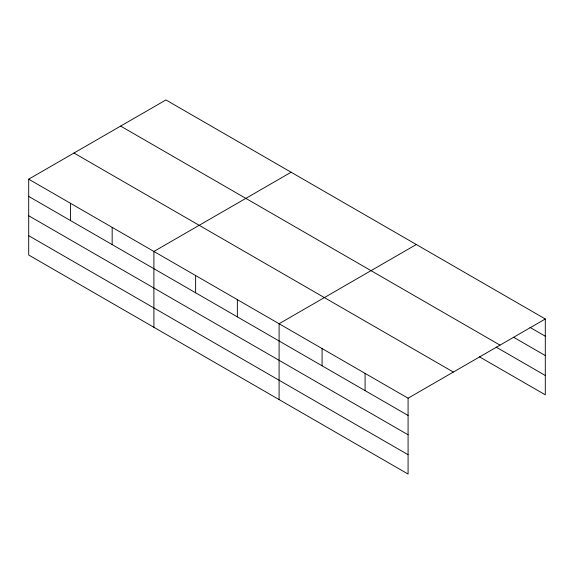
<?xml version="1.0" encoding="UTF-8"?>
<svg xmlns="http://www.w3.org/2000/svg" width="574" height="574" viewBox="0 0 574 574"><rect width="100%" height="100%" fill="white"/><g stroke="black" fill="none" stroke-linecap="round" stroke-linejoin="round"><path stroke-width="0.86" d="M408.078 434.783L408.078 398.205L28.7 179.174L28.7 255.014L408.078 474.052L408.078 434.783L28.7 215.752M479.268 356.705L545.3 394.826L545.3 318.986L165.922 99.948L28.7 179.174M291.111 172.229L153.897 251.455L153.897 327.295M416.308 244.51L279.093 323.736L279.093 399.576M408.078 398.205L545.3 318.986M529.946 327.359L545.3 336.221M513.823 337.39L545.3 355.564M120.633 126.093L500.019 345.125M496.158 347.119L545.3 375.489M73.981 153.028L453.367 372.06M28.7 196.416L408.078 415.447M28.7 235.677L408.078 454.708M365.086 373.38L365.086 390.621M322.086 348.562L322.086 365.796M237.356 299.642L237.356 316.884M195.626 275.549L195.626 292.79M112.167 227.361L112.167 244.603M70.43 203.268L70.43 220.509"/></g></svg>
